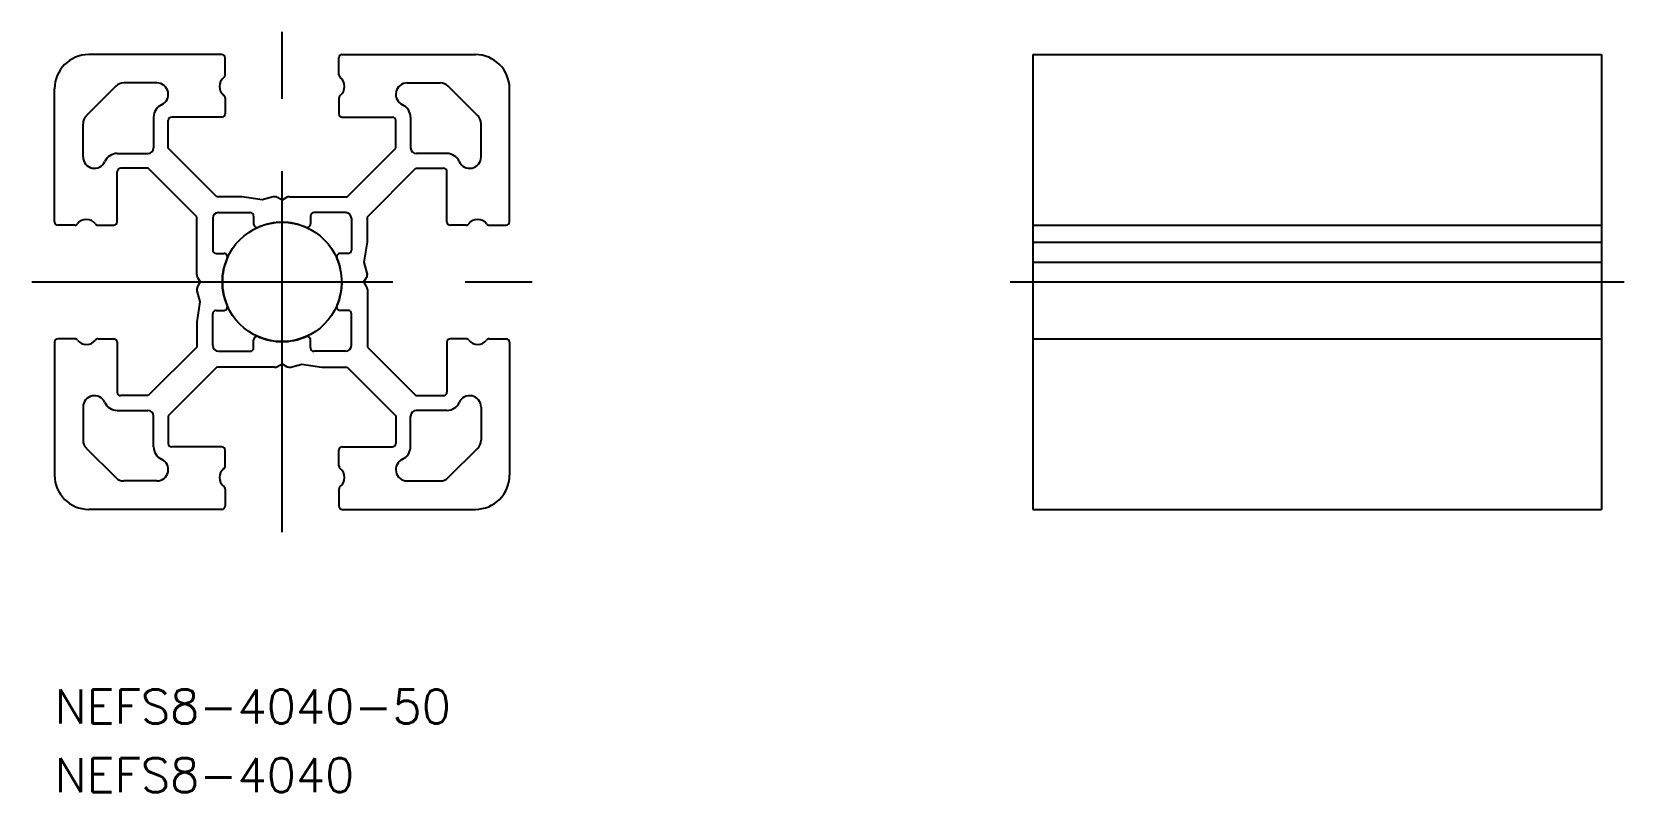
# Model space of a CAD drawing. Extents: x -22 to 118, y -45 to 22.
import ezdxf

# ---------------------------------------------------------------- set-up
doc = ezdxf.new("R2010")
doc.units = 0
doc.linetypes.add('CENTER', pattern=[50.8, 31.75, -6.35, 6.35, -6.35])
doc.linetypes.add('PHANTOM', pattern=[63.5, 31.75, -6.35, 6.35, -6.35, 6.35, -6.35])
doc.layers.get('0').update_dxf_attribs({"linetype": 'CONTINUOUS'})
doc.layers.add('CENTER', color=1, linetype='CENTER')
doc.styles.get("Standard").update_dxf_attribs({"font": 'txt.shx', "height": 3, "bigfont": 'bigfont.shx'})

# ---------------------------------------------------------------- blocks, each defined once
blk = doc.blocks.new('*U2')
at = {"color": 7, "linetype": 'CONTINUOUS'}
blk.add_text('NEFS8-4040-50', height=3, dxfattribs=at).set_placement((-20, -38.84))
blk = doc.blocks.new('*U3')
at = {"color": 7, "linetype": 'CONTINUOUS'}
blk.add_text('NEFS8-4040', height=3, dxfattribs=at).set_placement((-20, -44.87))

msp = doc.modelspace()

# ---------------------------------------------------------------- linework, layer by layer
at = {"color": 7, "linetype": 'CONTINUOUS'}
for p, q in [((-5.3, 20), (-17, 20)), ((-5, 18.22), (-5, 19.7)), ((5, 18.22), (5, 19.7)), ((5.3, 20), (17, 20)), ((66.01, 20), (116.01, 20)), ((66.01, 20), (66.01, -20)), ((116.01, 20), (116.01, -20)), ((-20, 5.3), (-20, 17)), ((-14.61, 17.21), (-17.21, 14.61)), ((-11, 17.5), (-13.91, 17.5)), ((11, 17.5), (13.91, 17.5)), ((17.21, 14.61), (14.61, 17.21)), ((20, 5.3), (20, 17)), ((-5, 16.18), (-5, 14.8)), ((5, 16.18), (5, 14.8)), ((-11.3, 14.49), (-11.3, 11.8)), ((-10, 11.77), (-10, 14.2)), ((-5.3, 14.5), (-9.7, 14.5)), ((5.3, 14.5), (9.7, 14.5)), ((10, 11.77), (10, 14.2)), ((11.3, 14.49), (11.3, 11.8)), ((-17.5, 11), (-17.5, 13.91)), ((17.5, 11), (17.5, 13.91)), ((-14.49, 11.3), (-11.8, 11.3)), ((-5.73, 7.5), (-10, 11.77)), ((5.73, 7.5), (10, 11.77)), ((14.49, 11.3), (11.8, 11.3)), ((-11.77, 10), (-14.2, 10)), ((-7.5, 5.73), (-11.77, 10)), ((7.5, 5.73), (11.77, 10)), ((11.77, 10), (14.2, 10)), ((-14.5, 5.3), (-14.5, 9.7)), ((14.5, 5.3), (14.5, 9.7)), ((-3.5, 7.5), (-5.73, 7.5)), ((-1.75, 7.22), (-3.5, 7.5)), ((-0.78, 7.48), (-1.75, 7.22)), ((0, 7.2), (-0.4, 7.43)), ((0.4, 7.43), (0, 7.2)), ((0.65, 7.5), (5.73, 7.5)), ((-7.5, 0.65), (-7.5, 5.73)), ((-5.6, 6.1), (-2.8, 6.1)), ((-2.5, 5.8), (-2.5, 5.1)), ((2.5, 5.8), (2.5, 5.1)), ((5.6, 6.1), (2.8, 6.1)), ((7.5, 3.5), (7.5, 5.73)), ((-18.22, 5), (-19.7, 5)), ((-16.18, 5), (-14.8, 5)), ((-6.1, 5.6), (-6.1, 2.8)), ((6.1, 5.6), (6.1, 2.8)), ((16.18, 5), (14.8, 5)), ((18.22, 5), (19.7, 5)), ((66.01, 5), (116.01, 5)), ((7.22, 1.75), (7.5, 3.5)), ((66.01, 3.5), (116.01, 3.5)), ((-5.8, 2.5), (-5.1, 2.5)), ((5.8, 2.5), (5.1, 2.5)), ((7.48, 0.78), (7.22, 1.75)), ((66.01, 1.75), (116.01, 1.75)), ((-7.43, 0.4), (-7.2, 0)), ((-7.2, 0), (-7.43, -0.4)), ((7.2, 0), (7.43, 0.4)), ((7.43, -0.4), (7.2, 0)), ((66.01, 0), (116.01, 0)), ((-7.48, -0.78), (-7.22, -1.75)), ((7.5, -0.65), (7.5, -5.73)), ((-7.22, -1.75), (-7.5, -3.5)), ((-6.1, -5.6), (-6.1, -2.8)), ((-5.8, -2.5), (-5.1, -2.5)), ((5.8, -2.5), (5.1, -2.5)), ((6.1, -5.6), (6.1, -2.8)), ((-7.5, -3.5), (-7.5, -5.73)), ((-20, -5.3), (-20, -17)), ((-18.22, -5), (-19.7, -5)), ((-16.18, -5), (-14.8, -5)), ((-14.5, -5.3), (-14.5, -9.7)), ((-2.5, -5.8), (-2.5, -5.1)), ((2.5, -5.8), (2.5, -5.1)), ((14.5, -5.3), (14.5, -9.7)), ((16.18, -5), (14.8, -5)), ((18.22, -5), (19.7, -5)), ((20, -5.3), (20, -17)), ((66.01, -5), (116.01, -5)), ((-7.5, -5.73), (-11.77, -10)), ((-5.6, -6.1), (-2.8, -6.1)), ((5.6, -6.1), (2.8, -6.1)), ((7.5, -5.73), (11.77, -10)), ((-5.73, -7.5), (-10, -11.77)), ((-0.65, -7.5), (-5.73, -7.5)), ((-0.4, -7.43), (0, -7.2)), ((0, -7.2), (0.4, -7.43)), ((0.78, -7.48), (1.75, -7.22)), ((1.75, -7.22), (3.5, -7.5)), ((3.5, -7.5), (5.73, -7.5)), ((5.73, -7.5), (10, -11.77)), ((-17.5, -11), (-17.5, -13.91)), ((-11.77, -10), (-14.2, -10)), ((11.77, -10), (14.2, -10)), ((17.5, -11), (17.5, -13.91)), ((-14.49, -11.3), (-11.8, -11.3)), ((-11.3, -14.49), (-11.3, -11.8)), ((-10, -11.77), (-10, -14.2)), ((10, -11.77), (10, -14.2)), ((11.3, -14.49), (11.3, -11.8)), ((14.49, -11.3), (11.8, -11.3)), ((-17.21, -14.61), (-14.61, -17.21)), ((-5.3, -14.5), (-9.7, -14.5)), ((-5, -16.18), (-5, -14.8)), ((5, -16.18), (5, -14.8)), ((5.3, -14.5), (9.7, -14.5)), ((14.61, -17.21), (17.21, -14.61)), ((-11, -17.5), (-13.91, -17.5)), ((11, -17.5), (13.91, -17.5)), ((-5, -18.22), (-5, -19.7)), ((5, -18.22), (5, -19.7)), ((-5.3, -20), (-17, -20)), ((5.3, -20), (17, -20)), ((66.01, -20), (116.01, -20))]:
    msp.add_line(p, q, dxfattribs=at)
at = {"color": 3, "linetype": 'PHANTOM'}
msp.add_circle((0, 0), 5.25, dxfattribs=at)
at = {"color": 7, "linetype": 'CONTINUOUS'}
for centre, radius, start, end in [((-17, 17), 3, 90, 180), ((-5.3, 19.7), 0.3, 0, 90), ((5.3, 19.7), 0.3, 90, 180), ((17, 17), 3, 0, 90), ((-5.3, 18.22), 0.3, 307.9799, 0), ((5.3, 18.22), 0.3, 180, 232.0201), ((-13.91, 16.5), 1, 90, 135), ((-11, 16.5), 1, 294.1477, 90), ((-4.5, 17.2), 1, 127.9799, 232.0201), ((4.5, 17.2), 1, 307.9799, 52.0201), ((11, 16.5), 1, 90, 245.8523), ((13.91, 16.5), 1, 45, 90), ((-10.1, 14.49), 1.2, 114.1477, 180), ((-5.3, 16.18), 0.3, 0, 52.0201), ((5.3, 16.18), 0.3, 127.9799, 180), ((10.1, 14.49), 1.2, 0, 65.8523), ((-16.5, 13.91), 1, 135, 180), ((-9.7, 14.2), 0.3, 90, 180), ((-5.3, 14.8), 0.3, 270, 0), ((5.3, 14.8), 0.3, 180, 270), ((9.7, 14.2), 0.3, 0, 90), ((16.5, 13.91), 1, 0, 45), ((-14.49, 10.1), 1.2, 90, 155.8523), ((-11.8, 11.8), 0.5, 270, 0), ((11.8, 11.8), 0.5, 180, 270), ((14.49, 10.1), 1.2, 24.1477, 90), ((-16.5, 11), 1, 180, 335.8523), ((-14.2, 9.7), 0.3, 90, 180), ((14.2, 9.7), 0.3, 0, 90), ((16.5, 11), 1, 204.1477, 0), ((-0.65, 7), 0.5, 60, 105), ((0.65, 7), 0.5, 90, 120), ((-5.6, 5.6), 0.5, 90, 180), ((-2.8, 5.8), 0.3, 0, 90), ((2.8, 5.8), 0.3, 90, 180), ((5.6, 5.6), 0.5, 0, 90), ((-19.7, 5.3), 0.3, 180, 270), ((-18.22, 5.3), 0.3, 270, 322.0201), ((-17.2, 4.5), 1, 37.9799, 142.0201), ((-16.18, 5.3), 0.3, 217.9799, 270), ((-14.8, 5.3), 0.3, 270, 0), ((-2.2, 5.1), 0.3, 180, 293.3531), ((0, 0), 5.25, 66.6469, 113.3531), ((2.2, 5.1), 0.3, 246.6469, 0), ((14.8, 5.3), 0.3, 180, 270), ((16.18, 5.3), 0.3, 270, 322.0201), ((17.2, 4.5), 1, 37.9799, 142.0201), ((18.22, 5.3), 0.3, 217.9799, 270), ((19.7, 5.3), 0.3, 270, 0), ((-5.8, 2.8), 0.3, 180, 270), ((0, 0), 5.25, 156.6469, 203.3531), ((-5.1, 2.2), 0.3, 336.6469, 90), ((5.1, 2.2), 0.3, 90, 203.3531), ((0, 0), 5.25, 336.6469, 23.3531), ((5.8, 2.8), 0.3, 270, 0), ((-7, 0.65), 0.5, 180, 210), ((7, 0.65), 0.5, 330, 15), ((-7, -0.65), 0.5, 150, 195), ((7, -0.65), 0.5, 0, 30), ((-5.8, -2.8), 0.3, 90, 180), ((-5.1, -2.2), 0.3, 270, 23.3531), ((5.1, -2.2), 0.3, 156.6469, 270), ((5.8, -2.8), 0.3, 0, 90), ((-19.7, -5.3), 0.3, 90, 180), ((-18.22, -5.3), 0.3, 37.9799, 90), ((-17.2, -4.5), 1, 217.9799, 322.0201), ((-16.18, -5.3), 0.3, 90, 142.0201), ((-14.8, -5.3), 0.3, 0, 90), ((-5.6, -5.6), 0.5, 180, 270), ((-2.2, -5.1), 0.3, 66.6469, 180), ((0, 0), 5.25, 246.6469, 293.3531), ((2.2, -5.1), 0.3, 0, 113.3531), ((5.6, -5.6), 0.5, 270, 0), ((14.8, -5.3), 0.3, 90, 180), ((16.18, -5.3), 0.3, 37.9799, 90), ((17.2, -4.5), 1, 217.9799, 322.0201), ((18.22, -5.3), 0.3, 90, 142.0201), ((19.7, -5.3), 0.3, 0, 90), ((-2.8, -5.8), 0.3, 270, 0), ((2.8, -5.8), 0.3, 180, 270), ((-0.65, -7), 0.5, 270, 300), ((0.65, -7), 0.5, 240, 285), ((-14.2, -9.7), 0.3, 180, 270), ((14.2, -9.7), 0.3, 270, 0), ((-16.5, -11), 1, 24.1477, 180), ((-14.49, -10.1), 1.2, 204.1477, 270), ((14.49, -10.1), 1.2, 270, 335.8523), ((16.5, -11), 1, 0, 155.8523), ((-11.8, -11.8), 0.5, 0, 90), ((11.8, -11.8), 0.5, 90, 180), ((-16.5, -13.91), 1, 180, 225), ((16.5, -13.91), 1, 315, 0), ((-10.1, -14.49), 1.2, 180, 245.8523), ((-9.7, -14.2), 0.3, 180, 270), ((-5.3, -14.8), 0.3, 0, 90), ((5.3, -14.8), 0.3, 90, 180), ((9.7, -14.2), 0.3, 270, 0), ((10.1, -14.49), 1.2, 294.1477, 0), ((-11, -16.5), 1, 270, 65.8523), ((-4.5, -17.2), 1, 127.9799, 232.0201), ((-5.3, -16.18), 0.3, 307.9799, 0), ((5.3, -16.18), 0.3, 180, 232.0201), ((4.5, -17.2), 1, 307.9799, 52.0201), ((11, -16.5), 1, 114.1477, 270), ((-17, -17), 3, 180, 270), ((-13.91, -16.5), 1, 225, 270), ((-5.3, -18.22), 0.3, 0, 52.0201), ((5.3, -18.22), 0.3, 127.9799, 180), ((13.91, -16.5), 1, 270, 315), ((17, -17), 3, 270, 0), ((-5.3, -19.7), 0.3, 270, 0), ((5.3, -19.7), 0.3, 180, 270)]:
    msp.add_arc(centre, radius, start, end, dxfattribs=at)
at = {"layer": 'CENTER', "color": 1, "linetype": 'CENTER'}
for p, q in [((0, -22), (0, 22)), ((-22, 0), (22, 0)), ((64.01, 0), (118.01, 0))]:
    msp.add_line(p, q, dxfattribs=at)

# ---------------------------------------------------------------- block references
at = {"color": 7, "linetype": 'CONTINUOUS'}
for name in ['*U2', '*U3']:
    msp.add_blockref(name, (0, 0), dxfattribs=at)

doc.saveas('drawing.dxf')
